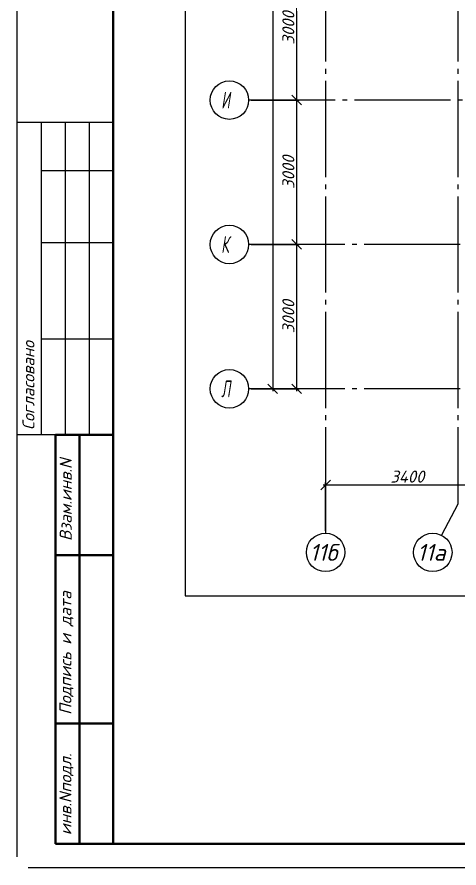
# Model space of a CAD drawing. Header units: millimetres. Extents: x 0 to 1093, y 0 to 420.
# Drawn here: x 0 to 91.9, y 0 to 176.9 of the extents above; entities that cross this region are included whole.
import ezdxf

# ---------------------------------------------------------------- set-up
doc = ezdxf.new("R2010")
doc.units = ezdxf.units.MM
doc.linetypes.add('ГОСТ 2.303 5', pattern=[24, 20, -1.5, 1, -1.5])
for name, color, linetype in [('Viewport1ForCustomObjects_0', 7, 'Continuous'), ('Viewport2ForCustomObjects_0', 7, 'Continuous'), ('Рамка', 7, 'Continuous'), ('Строительные оси', 7, 'Continuous')]:
    doc.layers.add(name, color=color, linetype=linetype)
doc.styles.add('2.5', font='isocpeui.ttf')
doc.styles.add('CustomTextStyle26', font='isocpeui.ttf', dxfattribs={"width": 0.592798, "height": 3.5})
doc.styles.add('CustomTextStyle27', font='isocpeui.ttf', dxfattribs={"width": 0.592798, "height": 3.5})
doc.styles.add('CustomTextStyle28', font='isocpeui.ttf', dxfattribs={"width": 0.592798, "height": 3.5})
doc.styles.add('CustomTextStyle40', font='isocpeui.ttf', dxfattribs={"width": 0.987755, "height": 3.5})
doc.styles.add('CustomTextStyle41', font='isocpeui.ttf', dxfattribs={"width": 0.987755, "height": 3.5})
doc.dimstyles.new('ISO-100', dxfattribs={"dimtxt": 2.5, "dimasz": 2, "dimexe": 0.5, "dimexo": 0.5, "dimgap": 0.5, "dimtad": 1, "dimdec": 0, "dimlfac": 100, "dimzin": 0, "dimdsep": 46, "dimtxsty": '2.5', "dimblk": 'OBLIQUE', "dimcen": 0, "dimdle": 0.5, "dimclrd": 3, "dimclre": 3, "dimadec": 0, "dimazin": 0, "dimtfac": 1, "dimtdec": 0, "dimtmove": 0, "dimatfit": 1, "dimfxl": 1, "dimtolj": 1, "dimtzin": 0, "dimlwd": -1, "dimarcsym": 0})

# ---------------------------------------------------------------- blocks, each defined once
blk = doc.blocks.new('_Oblique')
at = {"color": 0, "linetype": 'ByBlock', "lineweight": -2}
blk.add_line((-0.5, -0.5), (0.5, 0.5), dxfattribs=at)
blk = doc.blocks.new('*D351')
at = {"layer": 'Defpoints', "color": 0, "ltscale": 100, "transparency": 16777216}
for p in [(48.19, 129.59), (58.19, 129.59), (48.19, 99.59)]:
    blk.add_point(p, dxfattribs=at)
at = {"layer": 'Строительные оси', "color": 3, "lineweight": -2, "ltscale": 100, "transparency": 16777216}
for p, q in [((48.69, 129.59), (58.69, 129.59)), ((48.69, 99.59), (58.69, 99.59))]:
    blk.add_line(p, q, dxfattribs=at)
at = {"layer": 'Строительные оси', "color": 3, "ltscale": 100, "transparency": 16777216}
blk.add_line((58.19, 99.09), (58.19, 130.09), dxfattribs=at)
at = {"layer": 'Строительные оси', "color": 3, "ltscale": 100, "transparency": 16777216, "xscale": 2, "yscale": 2, "zscale": 2}
for p, rotation in [((58.19, 129.59), 90), ((58.19, 99.59), 270)]:
    blk.add_blockref('_Oblique', p, dxfattribs=dict(at, rotation=rotation))
at = {"layer": 'Строительные оси', "color": 0, "ltscale": 100, "transparency": 16777216, "insert": (56.44, 114.59), "char_height": 2.5, "attachment_point": 5, "rotation": 90, "style": '2.5'}
blk.add_mtext('\\A1;3000', dxfattribs=at)
blk = doc.blocks.new('*D352')
at = {"layer": 'Defpoints', "color": 0, "ltscale": 100, "transparency": 16777216}
for p in [(48.19, 159.59), (58.19, 159.59), (48.19, 129.59)]:
    blk.add_point(p, dxfattribs=at)
at = {"layer": 'Строительные оси', "color": 3, "lineweight": -2, "ltscale": 100, "transparency": 16777216}
for p, q in [((48.69, 159.59), (58.69, 159.59)), ((48.69, 129.59), (58.69, 129.59))]:
    blk.add_line(p, q, dxfattribs=at)
at = {"layer": 'Строительные оси', "color": 3, "ltscale": 100, "transparency": 16777216}
blk.add_line((58.19, 129.09), (58.19, 160.09), dxfattribs=at)
at = {"layer": 'Строительные оси', "color": 3, "ltscale": 100, "transparency": 16777216, "xscale": 2, "yscale": 2, "zscale": 2}
for p, rotation in [((58.19, 159.59), 90), ((58.19, 129.59), 270)]:
    blk.add_blockref('_Oblique', p, dxfattribs=dict(at, rotation=rotation))
at = {"layer": 'Строительные оси', "color": 0, "ltscale": 100, "transparency": 16777216, "insert": (56.44, 144.59), "char_height": 2.5, "attachment_point": 5, "rotation": 90, "style": '2.5'}
blk.add_mtext('\\A1;3000', dxfattribs=at)
blk = doc.blocks.new('*D353')
at = {"layer": 'Defpoints', "color": 0, "ltscale": 100, "transparency": 16777216}
for p in [(48.19, 189.59), (58.19, 189.59), (48.19, 159.59)]:
    blk.add_point(p, dxfattribs=at)
at = {"layer": 'Строительные оси', "color": 3, "lineweight": -2, "ltscale": 100, "transparency": 16777216}
for p, q in [((48.69, 189.59), (58.69, 189.59)), ((48.69, 159.59), (58.69, 159.59))]:
    blk.add_line(p, q, dxfattribs=at)
at = {"layer": 'Строительные оси', "color": 3, "ltscale": 100, "transparency": 16777216}
blk.add_line((58.19, 159.09), (58.19, 190.09), dxfattribs=at)
at = {"layer": 'Строительные оси', "color": 3, "ltscale": 100, "transparency": 16777216, "xscale": 2, "yscale": 2, "zscale": 2}
for p, rotation in [((58.19, 189.59), 90), ((58.19, 159.59), 270)]:
    blk.add_blockref('_Oblique', p, dxfattribs=dict(at, rotation=rotation))
at = {"layer": 'Строительные оси', "color": 0, "ltscale": 100, "transparency": 16777216, "insert": (56.44, 174.59), "char_height": 2.5, "attachment_point": 5, "rotation": 90, "style": '2.5'}
blk.add_mtext('\\A1;3000', dxfattribs=at)
blk = doc.blocks.new('*D360')
at = {"layer": 'Defpoints', "color": 0, "ltscale": 100, "transparency": 16777216}
for p in [(48, 369.59), (48.19, 99.59), (53.19, 99.59)]:
    blk.add_point(p, dxfattribs=at)
at = {"layer": 'Строительные оси', "color": 3, "ltscale": 100, "transparency": 16777216}
blk.add_line((53.19, 370.09), (53.19, 99.09), dxfattribs=at)
at = {"layer": 'Строительные оси', "color": 3, "lineweight": -2, "ltscale": 100, "transparency": 16777216}
for p, q in [((48.5, 369.59), (53.69, 369.59)), ((48.69, 99.59), (53.69, 99.59))]:
    blk.add_line(p, q, dxfattribs=at)
at = {"layer": 'Строительные оси', "color": 3, "ltscale": 100, "transparency": 16777216, "xscale": 2, "yscale": 2, "zscale": 2}
for p, rotation in [((53.19, 369.59), 90), ((53.19, 99.59), 270)]:
    blk.add_blockref('_Oblique', p, dxfattribs=dict(at, rotation=rotation))
at = {"layer": 'Строительные оси', "color": 0, "ltscale": 100, "transparency": 16777216, "insert": (51.42, 234.59), "char_height": 2.5, "attachment_point": 5, "rotation": 90, "style": '2.5'}
blk.add_mtext('\\A1;27000', dxfattribs=at)
blk = doc.blocks.new('*D361')
at = {"layer": 'Defpoints', "color": 0, "ltscale": 100, "transparency": 16777216}
for p in [(64.19, 79.59), (64.19, 69.59), (98.19, 69.59)]:
    blk.add_point(p, dxfattribs=at)
at = {"layer": 'Строительные оси', "color": 3, "lineweight": -2, "ltscale": 100, "transparency": 16777216}
for p, q in [((64.19, 70.09), (64.19, 80.09)), ((98.19, 70.09), (98.19, 80.09))]:
    blk.add_line(p, q, dxfattribs=at)
at = {"layer": 'Строительные оси', "color": 3, "ltscale": 100, "transparency": 16777216}
blk.add_line((98.69, 79.59), (63.69, 79.59), dxfattribs=at)
at = {"layer": 'Строительные оси', "color": 3, "ltscale": 100, "transparency": 16777216, "xscale": 2, "yscale": 2, "zscale": 2, "rotation": 180}
blk.add_blockref('_Oblique', (64.19, 79.59), dxfattribs=at)
at = {"layer": 'Строительные оси', "color": 3, "ltscale": 100, "transparency": 16777216, "xscale": 2, "yscale": 2, "zscale": 2}
blk.add_blockref('_Oblique', (98.19, 79.59), dxfattribs=at)
at = {"layer": 'Строительные оси', "color": 0, "ltscale": 100, "transparency": 16777216, "insert": (81.19, 81.34), "char_height": 2.5, "attachment_point": 5, "style": '2.5'}
blk.add_mtext('\\A1;3400', dxfattribs=at)
blk = doc.blocks.new('*E373')
at = {"layer": 'Строительные оси', "color": 3, "linetype": 'ГОСТ 2.303 5', "lineweight": 25}
for p, q in [((-273.57, 258.86), (-273.57, -45.14)), ((-246.07, 258.86), (-246.07, -45.14)), ((-283.57, 38.86), (-289.57, 38.86)), ((280.43, 38.86), (-283.57, 38.86)), ((-283.57, 8.86), (-289.57, 8.86)), ((186.43, 8.86), (-283.57, 8.86)), ((-283.57, -21.14), (-289.57, -21.14)), ((186.43, -21.14), (-283.57, -21.14)), ((-273.57, -45.14), (-273.57, -51.14)), ((-246.07, -45.14), (-249.43, -51.59))]:
    blk.add_line(p, q, dxfattribs=at)
at = {"layer": 'Строительные оси', "color": 3, "linetype": 'Continuous', "lineweight": 25}
for centre in [(-293.57, 38.86), (-293.57, 8.86), (-293.57, -21.14), (-273.57, -55.14), (-251.27, -55.14)]:
    blk.add_circle(centre, 4, dxfattribs=at)
at = {"layer": 'Строительные оси', "linetype": 'Continuous', "lineweight": 25}
for s, style, width, p in [('И', 'CustomTextStyle28', 0.592798, (-295.28, 37.11)), ('К', 'CustomTextStyle27', 0.592798, (-295.28, 7.11)), ('Л', 'CustomTextStyle26', 0.592798, (-295.28, -22.89)), ('11б', 'CustomTextStyle40', 0.987755, (-276.87, -56.89)), ('11а', 'CustomTextStyle41', 0.987755, (-254.53, -56.89))]:
    blk.add_text(s, height=3.5, dxfattribs=dict(at, style=style, width=width)).set_placement(p)
blk = doc.blocks.new('CustomObjectsInViewport1_0')
at = {"layer": 'Рамка', "lineweight": 30}
for p, q in [((0, 2.3), (0, 420)), ((891, 0), (2.3, 0))]:
    blk.add_line(p, q, dxfattribs=at)

msp = doc.modelspace()

# ---------------------------------------------------------------- linework, layer by layer
at = {"layer": 'Defpoints', "linetype": 'Continuous'}
msp.add_lwpolyline([(35, 56.586), (637.188, 56.586), (637.188, 400), (35, 400)], close=True, dxfattribs=at)
at = {"layer": 'Рамка', "lineweight": 50}
msp.add_lwpolyline([(886, 5), (886, 415), (20, 415), (20, 5)], close=True, dxfattribs=at)
at = {"layer": 'Рамка', "lineweight": 30}
for points in [[(20, 90), (0, 90), (0, 155), (20, 155), (20, 90)], [(5, 155), (5, 90)], [(10, 155), (10, 90)], [(15, 155), (15, 90)], [(5, 145), (20, 145)], [(5, 130), (20, 130)], [(5, 110), (20, 110)]]:
    msp.add_lwpolyline(points, dxfattribs=at)
at = {"layer": 'Рамка', "lineweight": 50}
for points in [[(8, 5), (20, 5), (20, 90), (8, 90), (8, 5)], [(13, 90), (13, 5)], [(8, 65), (20, 65)], [(8, 30), (20, 30)]]:
    msp.add_lwpolyline(points, dxfattribs=at)

# ---------------------------------------------------------------- block references
at = {"layer": 'Viewport1ForCustomObjects_0'}
msp.add_blockref('CustomObjectsInViewport1_0', (0, 0), dxfattribs=at)
at = {"layer": 'Viewport2ForCustomObjects_0'}
msp.add_blockref('*E373', (337.756, 120.729), dxfattribs=at)

# ---------------------------------------------------------------- texts
at = {"layer": 'Рамка', "lineweight": -3, "style": '2.5'}
for s, p in [('Согласовано', (3.63, 91.035)), ('Взам.инв.N', (11.385, 67.958)), ('Подпись и дата', (11.33, 31.818)), ('инв.Nподл.', (11.33, 6.818))]:
    msp.add_text(s, height=2.5, rotation=90, dxfattribs=at).set_placement(p)

# ---------------------------------------------------------------- dimensions: what is measured, and where the dimension line sits
at = {"layer": 'Строительные оси', "ltscale": 100}
for base, p1, p2, picture, middle in [((53.188, 99.586), (48, 369.586), (48.188, 99.586), '*D360', (51.421, 234.586)), ((58.188, 189.586), (48.188, 159.586), (48.188, 189.586), '*D353', (56.438, 174.586)), ((58.188, 159.586), (48.188, 129.586), (48.188, 159.586), '*D352', (56.438, 144.586)), ((58.188, 129.586), (48.188, 99.586), (48.188, 129.586), '*D351', (56.438, 114.586))]:
    dim = msp.add_linear_dim(base=base, p1=p1, p2=p2, angle=90, dimstyle='ISO-100', override={"dimscale": 1, "dimlfac": 100}, dxfattribs=at)
    dim.commit()
    dim.dimension.update_dxf_attribs({"geometry": picture, "text_midpoint": middle})
dim = msp.add_linear_dim(base=(64.188, 79.586), p1=(98.188, 69.586), p2=(64.188, 69.586), dimstyle='ISO-100', override={"dimscale": 1, "dimlfac": 100}, dxfattribs=at)
dim.commit()
dim.dimension.update_dxf_attribs({"geometry": '*D361', "text_midpoint": (81.188, 81.336)})

doc.saveas('drawing.dxf')
